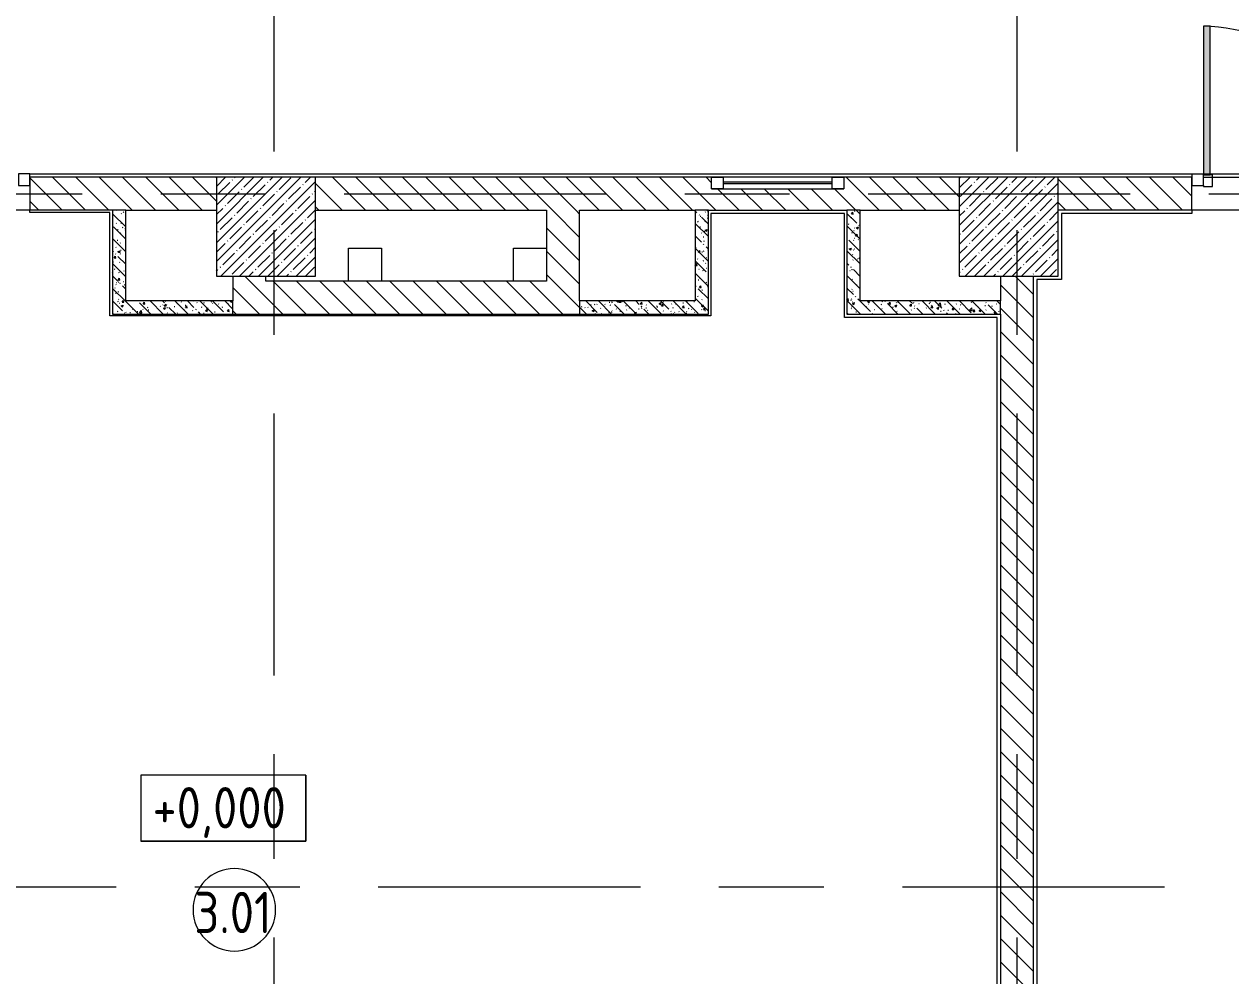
# Model space of a CAD drawing. Header units: millimetres. Extents: x 2623 to 211276, y -8553 to 29000.
# Drawn here: x 29813 to 37124, y 3060 to 8827 of the extents above; entities that cross this region are included whole.
import ezdxf

# ---------------------------------------------------------------- set-up
doc = ezdxf.new("R2010")
doc.units = ezdxf.units.MM
doc.linetypes.add('Осевая', pattern=[3175, 635, -476.25, 1587.5, -476.25])
for name, color, linetype, lineweight in [('A-AREA-IDEN', 7, 'Continuous', 9), ('A-GLAZ', 7, 'Continuous', 9), ('A-GLAZ-CWMG', 7, 'Continuous', 9), ('A-WALL-1', 7, 'Continuous', 13), ('G-ANNO-DIMS', 7, 'Continuous', 9), ('I-WALL', 7, 'Continuous', 9), ('S-COLS', 7, 'Continuous', 9), ('Оси-2', 7, 'Осевая', 9)]:
    doc.layers.add(name, color=color, linetype=linetype, lineweight=lineweight)
for name, color, linetype, lineweight, true_color in [('A-DETL-GENF-5', 7, 'Continuous', 9, 0xaaaaaa), ('A-DOOR-1', 7, 'Continuous', 9, 0xaaaaaa), ('A-DOOR-2', 7, 'Continuous', 9, 0xe2e2e2), ('A-FLOR-1', 7, 'Continuous', 9, 0xaaaaaa), ('I-WALL-1', 7, 'Continuous', 9, 0x787878)]:
    doc.layers.add(name, color=color, linetype=linetype, lineweight=lineweight, true_color=true_color)
doc.styles.add('GOST Common_5', font='GOST_Common.ttf', dxfattribs={"width": 0.9, "height": 250})
pattern_1 = [(135, (23318.38, 0), (-70.7107, -70.7107), [])]
pattern_2 = [(135, (23318.38, 0), (-75.43415, -75.43415), [106.68, -17.78, 3.556, -17.78]), (135, (23318.38, 75.39), (-75.43415, -75.43415), []), (50, (23318.38, 0), (127.5292, -11.1576), [13.335, -146.685]), (355, (23318.38, 0), (-24.6697, 133.74), [10.668, -117.348]), (100.451, (23329.01, -0.93), (102.8597, 122.5818), [11.333, -124.663]), (46.184, (23318.38, 35.56), (189.7552, -29.4304), [20.002, -220.027]), (96.636, (23334.2, 33.1), (166.1822, 173.1996), [17, -186.995]), (351.184, (23318.38, 35.56), (166.184, 173.1976), [16.002, -176.022]), (21, (23336.16, 26.67), (106.1303, -71.586), [13.335, -146.685]), (326, (23336.16, 26.67), (43.2619, 128.9318), [10.668, -117.348]), (71.451, (23345.01, 20.7), (149.392, 57.3451), [11.333, -124.663]), (37.5, (23318.383, 0), (2.16223, 59.18836), [3.353, -112.573, 3.353, -115.773, -117.792]), (37.5, (23318.383, 0), (2.16223, 59.18836), [-235.052, 3.353, -114.44]), (7.5, (23318.383, 0), (46.77386, 70.12615), [3.353, -64.567, 3.353, -109.906, -44.894]), (7.5, (23318.383, 0), (46.77386, 70.12615), [-181.178, 3.353, -41.542]), (327.5, (23278.734, 0), (94.91367, -4.0101), [3.353, -41.097, 3.353, -135.331, -184.023]), (327.5, (23278.734, 0), (94.91367, -4.0101), [-183.134, 3.353, -180.67]), (317.5, (23260.954, 0), (103.69057, 17.7988), [3.353, -54.432, 3.353, -88.748, -130.683]), (317.5, (23260.954, 0), (103.69057, 17.7988), [-149.885, 3.353, -127.33])]

# ---------------------------------------------------------------- blocks, each defined once
blk = doc.blocks.new('BSC_Колонна _Прямоугольная - 600х600-V20-План монтажа стен и перегородок 3 этажа в осях 1-12')
at = {"layer": 'S-COLS'}
h = blk.add_hatch(dxfattribs=at)
h.set_pattern_fill('FP_30', color=256, style=0, pattern_type=2)
h.set_pattern_definition([(45, (-7960, -7600), (-57.0246, 57.0246), []), (45, (-7902.975, -7600), (-57.0246, 57.0246), [100.806, -20.161, 3.353, -16.808])])
h.paths.add_polyline_path([(-300, -300), (300, -300), (300, 300), (-300, 300)])
for p, q in [((300, 300), (-300, 300)), ((-300, 300), (-300, -300)), ((300, -300), (300, 300)), ((-300, -300), (300, -300))]:
    blk.add_line(p, q, dxfattribs=at)
blk = doc.blocks.new('BSC_Колонна _Прямоугольная - 600х600-20441433-План монтажа стен и перегородок 3 этажа в осях 1-12')
at = {"layer": 'S-COLS'}
h = blk.add_hatch(dxfattribs=at)
h.set_pattern_fill('FP_33', color=256, style=0, pattern_type=2)
h.set_pattern_definition([(45, (-12460, -7600), (-57.02463, 57.02463), []), (45, (-12402.975, -7600), (-57.02463, 57.02463), [100.806, -20.161, 3.353, -16.808])])
h.paths.add_polyline_path([(-300, -300), (300, -300), (300, 300), (-300, 300)])
for p, q in [((300, 300), (-300, 300)), ((-300, 300), (-300, -300)), ((300, -300), (300, 300)), ((-300, -300), (300, -300))]:
    blk.add_line(p, q, dxfattribs=at)
blk = doc.blocks.new('Прямоугольный импост - 50 x 70 мм-V38-План монтажа стен и перегородок 3 этажа в осях 1-12')
at = {"layer": 'A-GLAZ-CWMG'}
for p, q in [((-70, 35), (0, 35)), ((-70, -35), (-70, 35)), ((0, 35), (0, -35)), ((0, -35), (-70, -35))]:
    blk.add_line(p, q, dxfattribs=at)
blk = doc.blocks.new('Дверь_Витражная_остекление_ - ДВН_ДАО_Главный вход_1200 в свету Д-22 _п_-31928779-План монтажа стен и перегородок 3 этажа в осях 1-12')
at = {"layer": 'A-DOOR-2'}
for points in [[(-610, 30), (-610, 930), (-650, 930), (-650, 30)], [(610, 30), (650, 30), (650, 430), (610, 430), (610, 35)]]:
    blk.add_hatch(color=256, dxfattribs=at).paths.add_polyline_path(points)
at = {"layer": 'A-DETL-GENF-5'}
for p, q in [((-610, 930), (-650, 930)), ((-650, 930), (-650, 35)), ((-610, 30), (-610, 930)), ((650, 430), (610, 430)), ((610, 430), (610, 30)), ((650, 35), (650, 430)), ((-650, 30), (-610, 30)), ((-595, 30), (-650, 30)), ((-595, -40), (-595, 30)), ((595, -40), (595, 30)), ((595, 30), (650, 30)), ((610, 30), (650, 30)), ((-650, -35), (-650, -40)), ((-650, -40), (-595, -40)), ((650, -40), (595, -40)), ((650, -35), (650, -40))]:
    blk.add_line(p, q, dxfattribs=at)
at = {"layer": 'A-DOOR-1'}
for p, q in [((-650, 930), (-650, 35)), ((650, 430), (650, 35))]:
    blk.add_line(p, q, dxfattribs=at)
for centre, radius, start, end in [((-650, 30), 900, 360, 90), ((650, 30), 400, 90, 180)]:
    blk.add_arc(centre, radius, start, end, dxfattribs=at)
blk = doc.blocks.new('Прямоугольный импост - 50 x 70 мм-31701779-План монтажа стен и перегородок 3 этажа в осях 1-12')
at = {"layer": 'A-GLAZ-CWMG'}
for p, q in [((0, 35), (-70, 35)), ((-70, 35), (-70, -35)), ((0, -35), (0, 35)), ((-70, -35), (0, -35))]:
    blk.add_line(p, q, dxfattribs=at)
blk = doc.blocks.new('120_Окно_СКБ_1Ст - 120_Окно_СКБ_1Ст 400х800 EI30-24230873-План монтажа стен и перегородок 3 этажа в осях 1-12')
at = {"layer": 'A-GLAZ'}
for p, q in [((-400, 30), (-400, 100)), ((-400, 100), (-330, 100)), ((400, 100), (-400, 100)), ((-330, 100), (-330, 30)), ((330, 30), (330, 100)), ((330, 100), (400, 100)), ((400, 100), (400, 30)), ((-330, 30), (-400, 30)), ((-400, 30), (400, 30)), ((330, 70), (-330, 70)), ((330, 60), (-330, 60)), ((400, 30), (330, 30))]:
    blk.add_line(p, q, dxfattribs=at)
blk = doc.blocks.new('Марка_Помещения - Номер-25198446-План монтажа стен и перегородок 3 этажа в осях 1-12')
at = {"layer": 'A-AREA-IDEN'}
for start, end in [(360, 180), (180, 360)]:
    blk.add_arc((0, 0), 2.5, start, end, dxfattribs=at)
blk = doc.blocks.new('Высотные отметки - 10х4_h_-17668695-План монтажа стен и перегородок 3 этажа в осях 1-12')
at = {"layer": 'G-ANNO-DIMS'}
for p, q in [((-5, 4), (-5, 0)), ((5, 4), (-5, 4)), ((5, 4), (-5, 4)), ((-5, 4), (-5, 0)), ((5, 4), (5, 0)), ((5, 0), (5, 4)), ((5, 0), (-5, 0)), ((-5, 0), (5, 0))]:
    blk.add_line(p, q, dxfattribs=at)

msp = doc.modelspace()

# ---------------------------------------------------------------- hatches: boundary and pattern name
at = {"layer": 'I-WALL'}
h = msp.add_hatch(dxfattribs=at)
h.set_pattern_fill('FP_11', color=256, style=0, pattern_type=2)
h.set_pattern_definition(pattern_1)
h.paths.add_polyline_path([(39978.4, 7700), (39978.4, 7900), (38327.7, 7900), (38327.7, 7700), (39528.4, 7700)])
h.paths.add_polyline_path([(36887.7, 7700), (36887.7, 7900), (36078.4, 7900), (36078.4, 7700), (36244.5, 7700)])
h.paths.add_polyline_path([(35478.4, 7700), (35478.4, 7900), (34778.4, 7900), (34778.4, 7830), (33978.4, 7830), (33978.4, 7900), (31578.4, 7900), (31578.4, 7700), (34960.4, 7700)])
h.paths.add_polyline_path([(30978.4, 7700), (30978.4, 7900), (29848.4, 7900), (29848.4, 7700), (30429.4, 7700)])
h.paths.add_polyline_path([(27048.4, 7700), (27348.4, 7700), (27348.4, 7900), (27048.4, 7900)])
h = msp.add_hatch(dxfattribs=at)
h.set_pattern_fill('FP_11', color=256, style=0, pattern_type=2)
h.set_pattern_definition(pattern_1)
h.paths.add_polyline_path([(33178.4, 7070), (33178.4, 7700), (32978.4, 7700), (32978.4, 7070)])
h = msp.add_hatch(dxfattribs=at)
h.set_pattern_fill('FP_11', color=256, style=0, pattern_type=2)
h.set_pattern_definition(pattern_1)
h.paths.add_polyline_path([(31278.4, 7070), (31278.4, 7300), (31078.4, 7300), (31078.4, 7070), (31108.1, 7070)])
h = msp.add_hatch(dxfattribs=at)
h.set_pattern_fill('FP_11', color=256, style=0, pattern_type=2)
h.set_pattern_definition(pattern_1)
h.paths.add_polyline_path([(32978.4, 7070), (32978.4, 7270), (31278.4, 7270), (31278.4, 7070), (32392.2, 7070)])
h = msp.add_hatch(dxfattribs=at)
h.set_pattern_fill('FP_11', color=256, style=0, pattern_type=2)
h.set_pattern_definition(pattern_1)
h.paths.add_polyline_path([(35728.4, 500), (35928.4, 500), (35928.4, 7300), (35728.4, 7300), (35728.4, 953.1)])
at = {"layer": 'I-WALL-1'}
h = msp.add_hatch(dxfattribs=at)
h.set_pattern_fill('FP_20', color=256, style=0, pattern_type=2)
h.set_pattern_definition(pattern_2)
h.paths.add_polyline_path([(30429.4, 7070), (30429.4, 7700), (30349.4, 7700), (30349.4, 7070)])
h = msp.add_hatch(dxfattribs=at)
h.set_pattern_fill('FP_20', color=256, style=0, pattern_type=2)
h.set_pattern_definition(pattern_2)
h.paths.add_polyline_path([(33958.4, 7150), (33958.4, 7700), (33878.4, 7700), (33878.4, 7150)])
h = msp.add_hatch(dxfattribs=at)
h.set_pattern_fill('FP_20', color=256, style=0, pattern_type=2)
h.set_pattern_definition(pattern_2)
h.paths.add_polyline_path([(34878.4, 7070), (34878.4, 7700), (34798.4, 7700), (34798.4, 7070)])
h = msp.add_hatch(dxfattribs=at)
h.set_pattern_fill('FP_20', color=256, style=0, pattern_type=2)
h.set_pattern_definition(pattern_2)
h.paths.add_polyline_path([(31078.4, 7070), (31078.4, 7150), (30429.4, 7150), (30429.4, 7070)])
h = msp.add_hatch(dxfattribs=at)
h.set_pattern_fill('FP_20', color=256, style=0, pattern_type=2)
h.set_pattern_definition(pattern_2)
h.paths.add_polyline_path([(33958.4, 7070), (33958.4, 7150), (33178.4, 7150), (33178.4, 7070), (33676.3, 7070)])
h = msp.add_hatch(dxfattribs=at)
h.set_pattern_fill('FP_20', color=256, style=0, pattern_type=2)
h.set_pattern_definition(pattern_2)
h.paths.add_polyline_path([(35728.4, 7070), (35728.4, 7150), (34878.4, 7150), (34878.4, 7070), (34960.4, 7070)])

# ---------------------------------------------------------------- linework, layer by layer
at = {"layer": 'A-FLOR-1'}
for p, q in [((29848.4, 7920), (49733.4, 7920)), ((29848.4, 7685.5), (29848.4, 7700)), ((30333.4, 7685.5), (29848.4, 7685.5)), ((30333.4, 7060.5), (30333.4, 7685.5)), ((34783.4, 7680.5), (33973.4, 7680.5)), ((33973.4, 7680.5), (33973.4, 7060.5)), ((34783.4, 7050.5), (34783.4, 7680.5)), ((36887.7, 7680), (36098.4, 7680)), ((36098.4, 7680), (36098.4, 7280)), ((36887.7, 7700), (36887.7, 7680)), ((31778.4, 7470), (31978.4, 7470)), ((31778.4, 7270), (31778.4, 7470)), ((31978.4, 7470), (31978.4, 7270)), ((32778.4, 7470), (32978.4, 7470)), ((32778.4, 7270), (32778.4, 7470)), ((36098.4, 7280), (35948.4, 7280)), ((35948.4, 7280), (35948.4, 520)), ((33973.4, 7060.5), (30333.4, 7060.5)), ((35708.4, 7050.5), (34783.4, 7050.5)), ((35708.4, 515.5), (35708.4, 7050.5))]:
    msp.add_line(p, q, dxfattribs=at)
at = {"layer": 'A-WALL-1'}
for p, q in [((30429.4, 7700), (30349.4, 7700)), ((33958.4, 7700), (33878.4, 7700)), ((34878.4, 7700), (34798.4, 7700)), ((31078.4, 7070), (31078.4, 7150)), ((33178.4, 7150), (33178.4, 7070)), ((35728.4, 7070), (35728.4, 7150))]:
    msp.add_line(p, q, dxfattribs=at)
at = {"layer": 'I-WALL'}
for p, q in [((30978.4, 7900), (29848.4, 7900)), ((29848.4, 7900), (29848.4, 7700)), ((33978.4, 7900), (31578.4, 7900)), ((35478.4, 7900), (34778.4, 7900)), ((36887.7, 7900), (36078.4, 7900)), ((36887.7, 7700), (36887.7, 7900)), ((36957.7, 7900), (38257.7, 7900)), ((30349.4, 7700), (27048.4, 7700)), ((30349.4, 7700), (30349.4, 7070)), ((30429.4, 7700), (30978.4, 7700)), ((30429.4, 7150), (30429.4, 7700)), ((31578.4, 7700), (32978.4, 7700)), ((32978.4, 7700), (32978.4, 7270)), ((33178.4, 7700), (33878.4, 7700)), ((33178.4, 7150), (33178.4, 7700)), ((33878.4, 7700), (33878.4, 7150)), ((33958.4, 7700), (34798.4, 7700)), ((33958.4, 7070), (33958.4, 7700)), ((34798.4, 7700), (34798.4, 7070)), ((34878.4, 7700), (35478.4, 7700)), ((34878.4, 7150), (34878.4, 7700)), ((39448.4, 7700), (36078.4, 7700)), ((31078.4, 7300), (31078.4, 7150)), ((31278.4, 7270), (31278.4, 7300)), ((32978.4, 7270), (31278.4, 7270)), ((35728.4, 7300), (35728.4, 7150)), ((35928.4, 500), (35928.4, 7300)), ((31078.4, 7150), (30429.4, 7150)), ((33878.4, 7150), (33178.4, 7150)), ((35728.4, 7150), (34878.4, 7150)), ((30349.4, 7070), (33958.4, 7070)), ((34798.4, 7070), (35728.4, 7070)), ((35728.4, 7070), (35728.4, 500))]:
    msp.add_line(p, q, dxfattribs=at)
at = {"layer": 'Оси-2'}
for p, q in [((31328.4, 593.7), (31328.4, 24898.1)), ((35828.4, 593.7), (35828.4, 24898.1)), ((21115.9, 7800), (59578.4, 7800)), ((21322.9, 3600), (59578.4, 3600))]:
    msp.add_line(p, q, dxfattribs=at)

# ---------------------------------------------------------------- block references
at = {"layer": 'A-AREA-IDEN', "xscale": 99.99999999999993, "yscale": 99.99999999999993, "zscale": 99.99999999999993}
msp.add_blockref('Марка_Помещения - Номер-25198446-План монтажа стен и перегородок 3 этажа в осях 1-12', (31086.9, 3461), dxfattribs=at)
at = {"layer": 'A-DOOR-1'}
msp.add_blockref('Дверь_Витражная_остекление_ - ДВН_ДАО_Главный вход_1200 в свету Д-22 _п_-31928779-План монтажа стен и перегородок 3 этажа в осях 1-12', (37607.7, 7884), dxfattribs=at)
at = {"layer": 'A-GLAZ'}
msp.add_blockref('120_Окно_СКБ_1Ст - 120_Окно_СКБ_1Ст 400х800 EI30-24230873-План монтажа стен и перегородок 3 этажа в осях 1-12', (34378.4, 7800), dxfattribs=at)
at = {"layer": 'A-GLAZ-CWMG', "extrusion": (0, 0, -1), "rotation": 180}
msp.add_blockref('Прямоугольный импост - 50 x 70 мм-V38-План монтажа стен и перегородок 3 этажа в осях 1-12', (-29848.4, 7885), dxfattribs=at)
at = {"layer": 'A-GLAZ-CWMG', "rotation": 180}
msp.add_blockref('Прямоугольный импост - 50 x 70 мм-31701779-План монтажа стен и перегородок 3 этажа в осях 1-12', (36887.7, 7884), dxfattribs=at)
at = {"layer": 'G-ANNO-DIMS', "xscale": 99.99999999999993, "yscale": 99.99999999999993, "zscale": 99.99999999999993}
msp.add_blockref('Высотные отметки - 10х4_h_-17668695-План монтажа стен и перегородок 3 этажа в осях 1-12', (31020.1, 3877.6), dxfattribs=at)
at = {"layer": 'S-COLS'}
for name, p in [('BSC_Колонна _Прямоугольная - 600х600-V20-План монтажа стен и перегородок 3 этажа в осях 1-12', (31278.4, 7600)), ('BSC_Колонна _Прямоугольная - 600х600-20441433-План монтажа стен и перегородок 3 этажа в осях 1-12', (35778.4, 7600))]:
    msp.add_blockref(name, p, dxfattribs=at)

# ---------------------------------------------------------------- texts
at = {"layer": 'A-AREA-IDEN', "insert": (30845.1, 3569.6), "char_height": 250, "width": 606.076, "attachment_point": 1, "style": 'GOST Common_5'}
msp.add_mtext('3.01', dxfattribs=at)
at = {"layer": 'G-ANNO-DIMS', "insert": (30591.4, 4204.3), "char_height": 250, "width": 1028.823, "attachment_point": 1, "line_spacing_factor": 1.022761, "style": 'GOST Common_5'}
msp.add_mtext('+0,000', dxfattribs=at)

doc.saveas('drawing.dxf')
